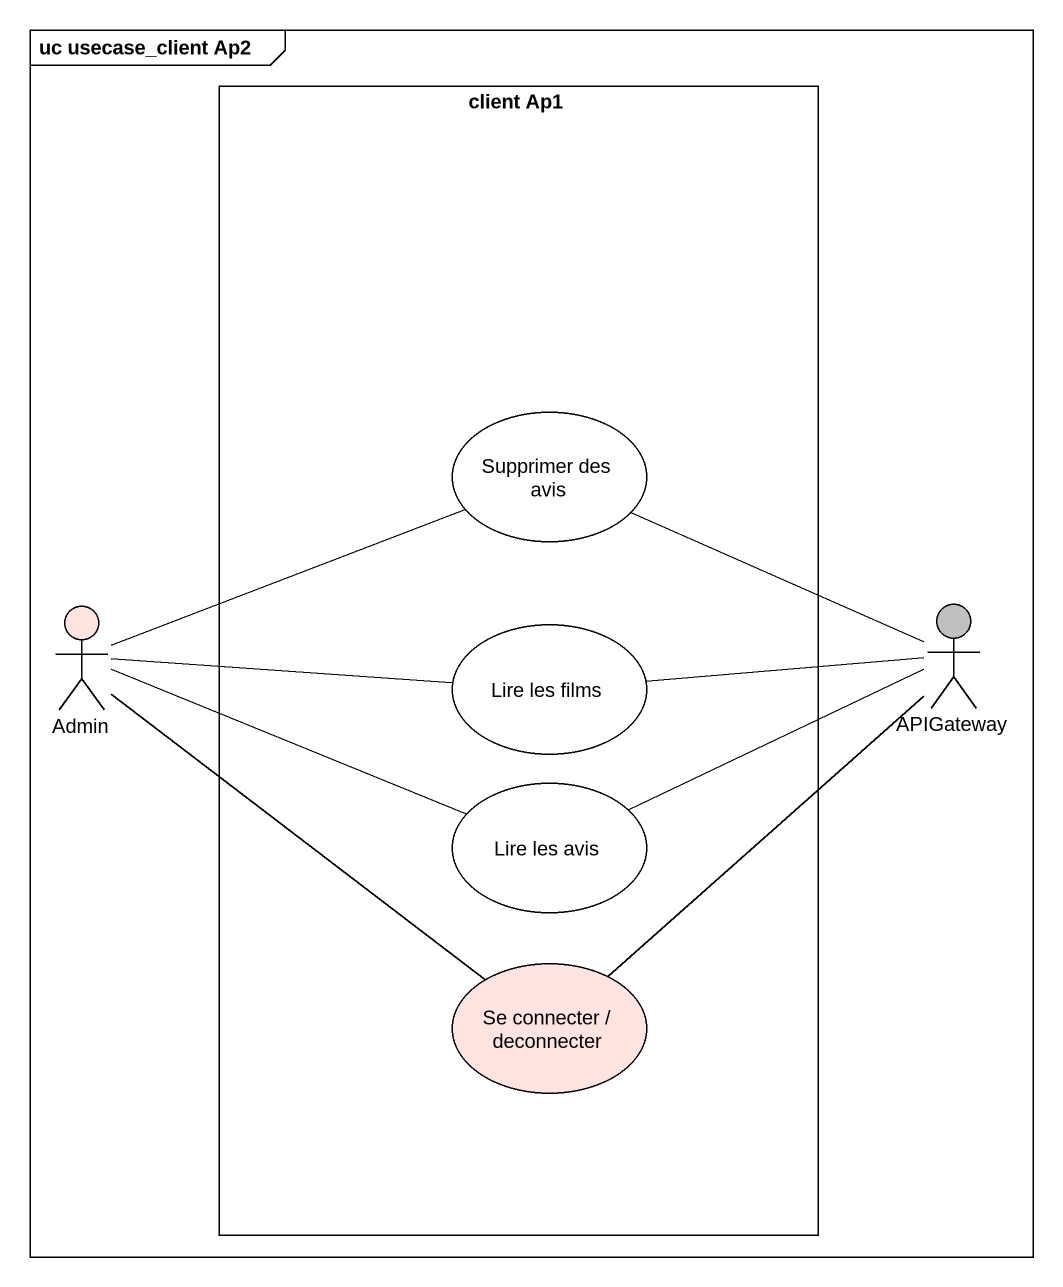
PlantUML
@startuml
mainframe uc usecase_client Ap2
rectangle "client Ap1" as client_Ap1 {
  usecase "Supprimer des avis" as Supprimer_des_avis
  usecase "Lire les films" as Lire_les_films
  usecase "Lire les avis" as Lire_les_avis
  usecase "Se connecter / deconnecter" as Se_connecter_deconnecter #FFE4E1
}
actor Admin #FFE4E1
actor APIGateway #C0C0C0
Supprimer_des_avis -right- APIGateway
Admin -right- Supprimer_des_avis
Admin -right- Lire_les_films
Admin -right- Lire_les_avis
Admin -- Se_connecter_deconnecter
Lire_les_films -right- APIGateway
Lire_les_avis -right- APIGateway
Se_connecter_deconnecter -up- APIGateway
@enduml
